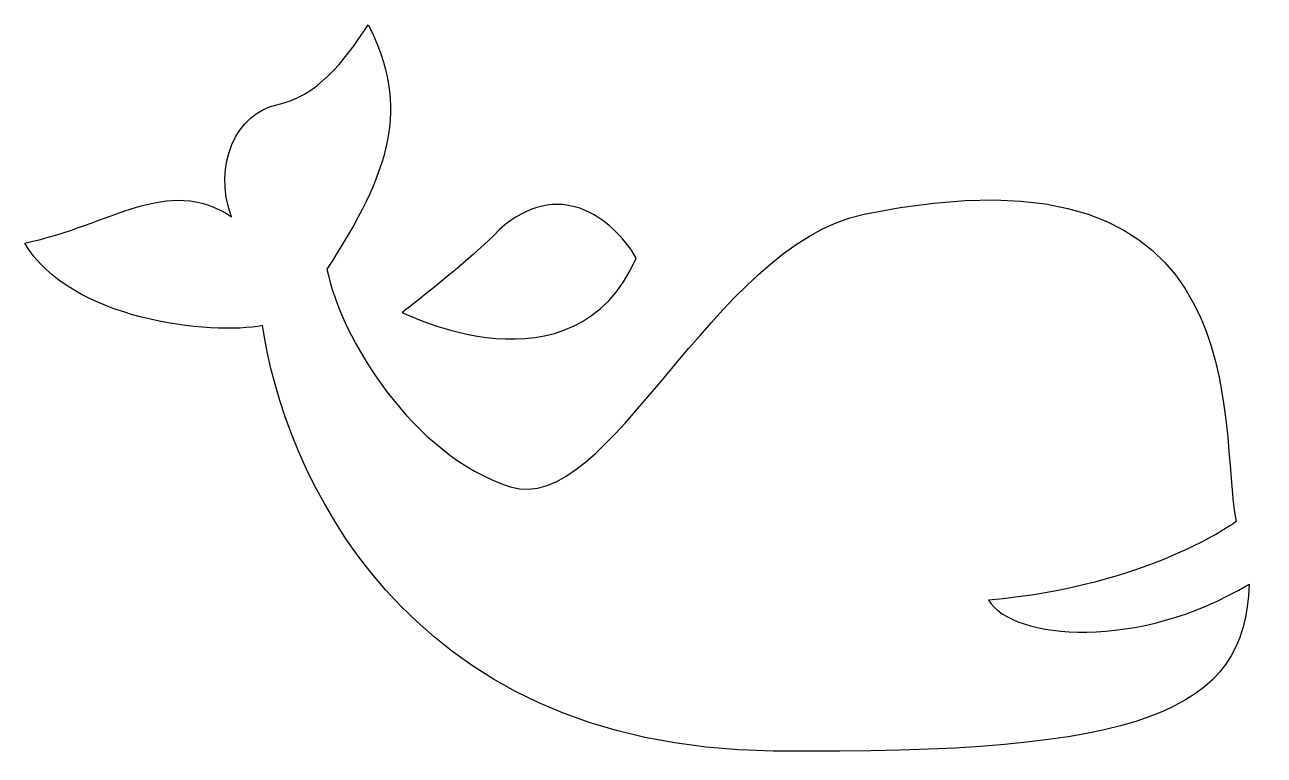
# Model space of a CAD drawing. Header units: centimetres. Extents: x 0.5 to 8.21, y -4.09 to 0.45.
import ezdxf

# ---------------------------------------------------------------- set-up
doc = ezdxf.new("R2010")
doc.units = ezdxf.units.CM
doc.header["$MEASUREMENT"] = 0
doc.layers.add('Layer 1', color=7, linetype='Continuous')

msp = doc.modelspace()

# ---------------------------------------------------------------- linework, layer by layer
at = {"layer": 'Layer 1', "color": 133}
for points, knots in [([(6.49751, -3.12617), (7.49779, -3.03965), (8.03953, -2.63714), (8.03953, -2.63714), (8.03953, -2.63714), (7.92015, -2.05731), (8.21413, -0.21207), (5.72334, -0.72481), (5.72334, -0.72481), (4.78029, -0.91893), (4.13214, -2.61939), (3.52039, -2.42071), (3.52039, -2.42071), (2.90865, -2.22203), (2.46806, -1.49562), (2.37967, -1.0661), (2.37967, -1.0661), (2.77623, -0.46401), (2.89791, -0.05804), (2.63777, 0.4533), (2.63777, 0.4533), (2.48421, 0.22023), (2.31559, 0.00645), (2.06862, -0.04441), (2.06862, -0.04441), (1.82166, -0.09524), (1.66434, -0.41866), (1.78657, -0.7405), (1.78657, -0.7405), (1.38517, -0.47615), (1.03648, -0.79416), (0.49956, -0.90467), (0.49956, -0.90467), (0.77748, -1.38476), (1.66561, -1.48175), (1.97937, -1.41714), (1.97937, -1.41714), (2.10706, -2.29749), (2.83495, -4.03929), (5.15723, -4.06496), (5.15723, -4.06496), (7.4795, -4.09062), (8.09993, -3.8135), (8.11956, -3.02594), (8.11956, -3.02594), (7.43852, -3.44044), (6.64938, -3.37472), (6.49751, -3.12617)], [0, 0, 0, 0, 0.0769231, 0.0769231, 0.0769231, 0.0769231, 0.1538462, 0.1538462, 0.1538462, 0.1538462, 0.2307692, 0.2307692, 0.2307692, 0.2307692, 0.3076923, 0.3076923, 0.3076923, 0.3076923, 0.3846154, 0.3846154, 0.3846154, 0.3846154, 0.4615385, 0.4615385, 0.4615385, 0.4615385, 0.5384615, 0.5384615, 0.5384615, 0.5384615, 0.6153846, 0.6153846, 0.6153846, 0.6153846, 0.6923077, 0.6923077, 0.6923077, 0.6923077, 0.7692308, 0.7692308, 0.7692308, 0.7692308, 0.8461538, 0.8461538, 0.8461538, 0.8461538, 1, 1, 1, 1]), ([(2.84914, -1.33597), (2.84914, -1.33597), (3.29541, -0.99471), (3.45345, -0.82022), (3.45345, -0.82022), (3.81982, -0.49552), (4.15338, -0.73968), (4.30596, -0.9977), (4.30596, -0.9977), (3.91721, -1.87885), (2.84914, -1.33597), (2.84914, -1.33597)], [0, 0, 0, 0, 0.25, 0.25, 0.25, 0.25, 0.5, 0.5, 0.5, 0.5, 1, 1, 1, 1])]:
    msp.add_open_spline(points, degree=3, knots=knots, dxfattribs=at)

doc.saveas('drawing.dxf')
